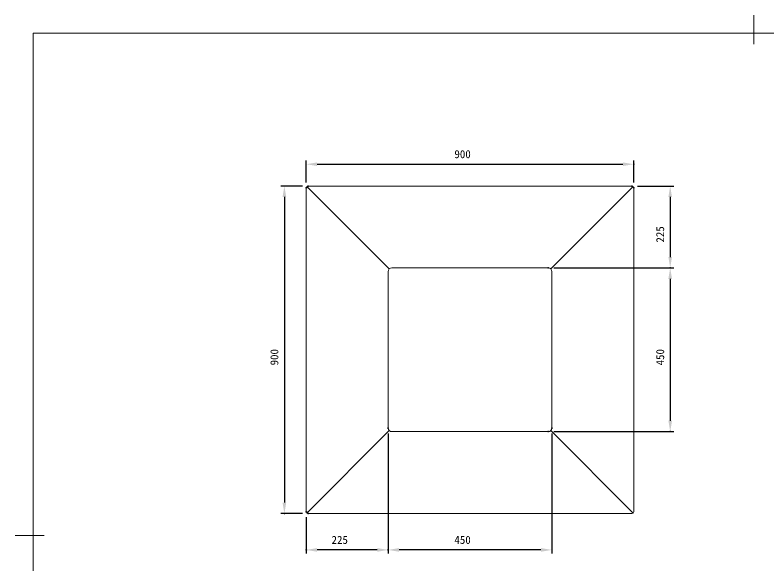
# Model space of a CAD drawing. Units: millimetres, scale not verified. Extents: x -203 to 203, y -143 to 143.
# Drawn here: x -203 to 3.6, y -7.9 to 143 of the extents above; entities that cross this region are included whole.
import ezdxf
from ezdxf.enums import TextEntityAlignment as Align

# ---------------------------------------------------------------- set-up
doc = ezdxf.new("R2010")
doc.units = ezdxf.units.MM
doc.header["$LTSCALE"] = 0.5
doc.header["$PDMODE"] = 32
doc.header["$PDSIZE"] = 0.1
for name, color, linetype, lineweight in [('0-1_DIMENSION_LINES$02_DIMENSI', 7, 'Continuous', 25), ('0-3_DIMENSION_LINES$04_SUB_LIN', 4, 'Continuous', 18), ('0-4_DIMENSION_LINES$03_LINES', 7, 'Continuous', 18), ('0-8_図面_FORMAT$01_WAKU$OUT_LINE', 6, 'Continuous', 18)]:
    doc.layers.add(name, color=color, linetype=linetype, lineweight=lineweight)
doc.layers.add('0-2_DEFPOINTS', color=7, linetype='Continuous')
doc.styles.add('ＭＳ ゴシック', font='')
doc.styles.get('ＭＳ ゴシック').set_extended_font_data('MS Gothic')

# ---------------------------------------------------------------- blocks, each defined once
blk = doc.blocks.new('D1')
at = {"layer": '0-1_DIMENSION_LINES$02_DIMENSI'}
for p, q in [((172, 489), (160, 489)), ((162, 483), (162, 315)), ((172, 309), (160, 309))]:
    blk.add_line(p, q, dxfattribs=at)
for points in [[(163, 483), (161, 483), (162, 489)], [(161, 315), (163, 315), (162, 309)]]:
    blk.add_solid(points, dxfattribs=at)
at = {"layer": '0-2_DEFPOINTS'}
for p in [(175, 489), (162, 309), (175, 309)]:
    blk.add_point(p, dxfattribs=at)
at = {"layer": '0-1_DIMENSION_LINES$02_DIMENSI', "style": 'ＭＳ ゴシック'}
blk.add_text('900', height=4.399, rotation=90, dxfattribs=at).set_placement((160, 390.429), align=Align.BOTTOM_LEFT)
blk = doc.blocks.new('D2')
at = {"layer": '0-1_DIMENSION_LINES$02_DIMENSI'}
for p, q in [((174, 491), (174, 503)), ((180, 501), (348, 501)), ((354, 491), (354, 503))]:
    blk.add_line(p, q, dxfattribs=at)
for points in [[(180, 502), (180, 500), (174, 501)], [(348, 500), (348, 502), (354, 501)]]:
    blk.add_solid(points, dxfattribs=at)
at = {"layer": '0-2_DEFPOINTS'}
for p in [(354, 501), (174, 488), (354, 488)]:
    blk.add_point(p, dxfattribs=at)
at = {"layer": '0-1_DIMENSION_LINES$02_DIMENSI', "style": 'ＭＳ ゴシック'}
blk.add_text('900', height=4.399, dxfattribs=at).set_placement((255.429, 503), align=Align.BOTTOM_LEFT)
blk = doc.blocks.new('D3')
at = {"layer": '0-1_DIMENSION_LINES$02_DIMENSI'}
for p, q in [((219, 353), (219, 287)), ((309, 353), (309, 287)), ((303, 289), (225, 289))]:
    blk.add_line(p, q, dxfattribs=at)
for points in [[(225, 290), (225, 288), (219, 289)], [(303, 288), (303, 290), (309, 289)]]:
    blk.add_solid(points, dxfattribs=at)
at = {"layer": '0-2_DEFPOINTS'}
for p in [(219, 356), (309, 356), (219, 289)]:
    blk.add_point(p, dxfattribs=at)
at = {"layer": '0-1_DIMENSION_LINES$02_DIMENSI', "style": 'ＭＳ ゴシック'}
blk.add_text('450', height=4.399, dxfattribs=at).set_placement((255.429, 291), align=Align.BOTTOM_LEFT)
blk = doc.blocks.new('D4')
at = {"layer": '0-1_DIMENSION_LINES$02_DIMENSI'}
for p, q in [((310, 444), (376, 444)), ((374, 438), (374, 360)), ((310, 354), (376, 354))]:
    blk.add_line(p, q, dxfattribs=at)
for points in [[(375, 438), (373, 438), (374, 444)], [(373, 360), (375, 360), (374, 354)]]:
    blk.add_solid(points, dxfattribs=at)
at = {"layer": '0-2_DEFPOINTS'}
for p in [(307, 444), (307, 354), (374, 354)]:
    blk.add_point(p, dxfattribs=at)
at = {"layer": '0-1_DIMENSION_LINES$02_DIMENSI', "style": 'ＭＳ ゴシック'}
blk.add_text('450', height=4.399, rotation=90, dxfattribs=at).set_placement((372, 390.429), align=Align.BOTTOM_LEFT)
blk = doc.blocks.new('D5')
at = {"layer": '0-1_DIMENSION_LINES$02_DIMENSI'}
for p, q in [((356, 489), (376, 489)), ((374, 483), (374, 450)), ((310, 444), (376, 444))]:
    blk.add_line(p, q, dxfattribs=at)
for points in [[(375, 483), (373, 483), (374, 489)], [(373, 450), (375, 450), (374, 444)]]:
    blk.add_solid(points, dxfattribs=at)
at = {"layer": '0-2_DEFPOINTS'}
for p in [(353, 489), (307, 444), (374, 444)]:
    blk.add_point(p, dxfattribs=at)
at = {"layer": '0-1_DIMENSION_LINES$02_DIMENSI', "style": 'ＭＳ ゴシック'}
blk.add_text('225', height=4.399, rotation=90, dxfattribs=at).set_placement((372, 457.929), align=Align.BOTTOM_LEFT)
blk = doc.blocks.new('D6')
at = {"layer": '0-1_DIMENSION_LINES$02_DIMENSI'}
for p, q in [((219, 353), (219, 287)), ((174, 307), (174, 287)), ((213, 289), (180, 289))]:
    blk.add_line(p, q, dxfattribs=at)
for points in [[(180, 290), (180, 288), (174, 289)], [(213, 288), (213, 290), (219, 289)]]:
    blk.add_solid(points, dxfattribs=at)
at = {"layer": '0-2_DEFPOINTS'}
for p in [(219, 356), (174, 310), (174, 289)]:
    blk.add_point(p, dxfattribs=at)
at = {"layer": '0-1_DIMENSION_LINES$02_DIMENSI', "style": 'ＭＳ ゴシック'}
blk.add_text('225', height=4.399, dxfattribs=at).set_placement((187.929, 291), align=Align.BOTTOM_LEFT)

msp = doc.modelspace()

# ---------------------------------------------------------------- linework, layer by layer
at = {"layer": '0-3_DIMENSION_LINES$04_SUB_LIN'}
for p, q in [((-122.8536, 95.8536), (-100.2071, 73.2071)), ((-33.1464, 95.8536), (-55.7929, 73.2071)), ((-122.8536, 6.1464), (-100.2071, 28.7929)), ((-33.1464, 6.1464), (-55.7929, 28.7929))]:
    msp.add_line(p, q, dxfattribs=at)
at = {"layer": '0-4_DIMENSION_LINES$03_LINES'}
for p, q in [((-123, 6.5), (-123, 95.5)), ((-122.5, 96), (-33.5, 96)), ((-33, 95.5), (-33, 6.5)), ((-100.5, 29.5), (-100.5, 72.5)), ((-99.5, 73.5), (-56.5, 73.5)), ((-55.5, 72.5), (-55.5, 29.5)), ((-33, 51), (-33, 6.5)), ((-56.5, 28.5), (-99.5, 28.5)), ((-33.5, 6), (-122.5, 6)), ((-33.5, 6), (-78, 6))]:
    msp.add_line(p, q, dxfattribs=at)
for centre, radius, start, end in [((-122.5, 95.5), 0.5, 90, 180), ((-33.5, 95.5), 0.5, 0, 90), ((-99.5, 72.5), 1, 90, 180), ((-56.5, 72.5), 1, 0, 90), ((-99.5, 29.5), 1, 180, 270), ((-56.5, 29.5), 1, 270, 0), ((-122.5, 6.5), 0.5, 180, 270), ((-33.5, 6.5), 0.5, 270, 0)]:
    msp.add_arc(centre, radius, start, end, dxfattribs=at)
at = {"layer": '0-8_図面_FORMAT$01_WAKU$OUT_LINE'}
for p, q in [((0, 135), (0, 143)), ((-198, 138), (-198, -138)), ((198, 138), (-198, 138)), ((-195, 0), (-203, 0))]:
    msp.add_line(p, q, dxfattribs=at)

# ---------------------------------------------------------------- block references
at = {"layer": '0-1_DIMENSION_LINES$02_DIMENSI', "xscale": 0.5, "yscale": 0.5}
for name in ['D2', 'D1', 'D5', 'D4', 'D6', 'D3']:
    msp.add_blockref(name, (-210, -148.5), dxfattribs=at)

doc.saveas('drawing.dxf')
